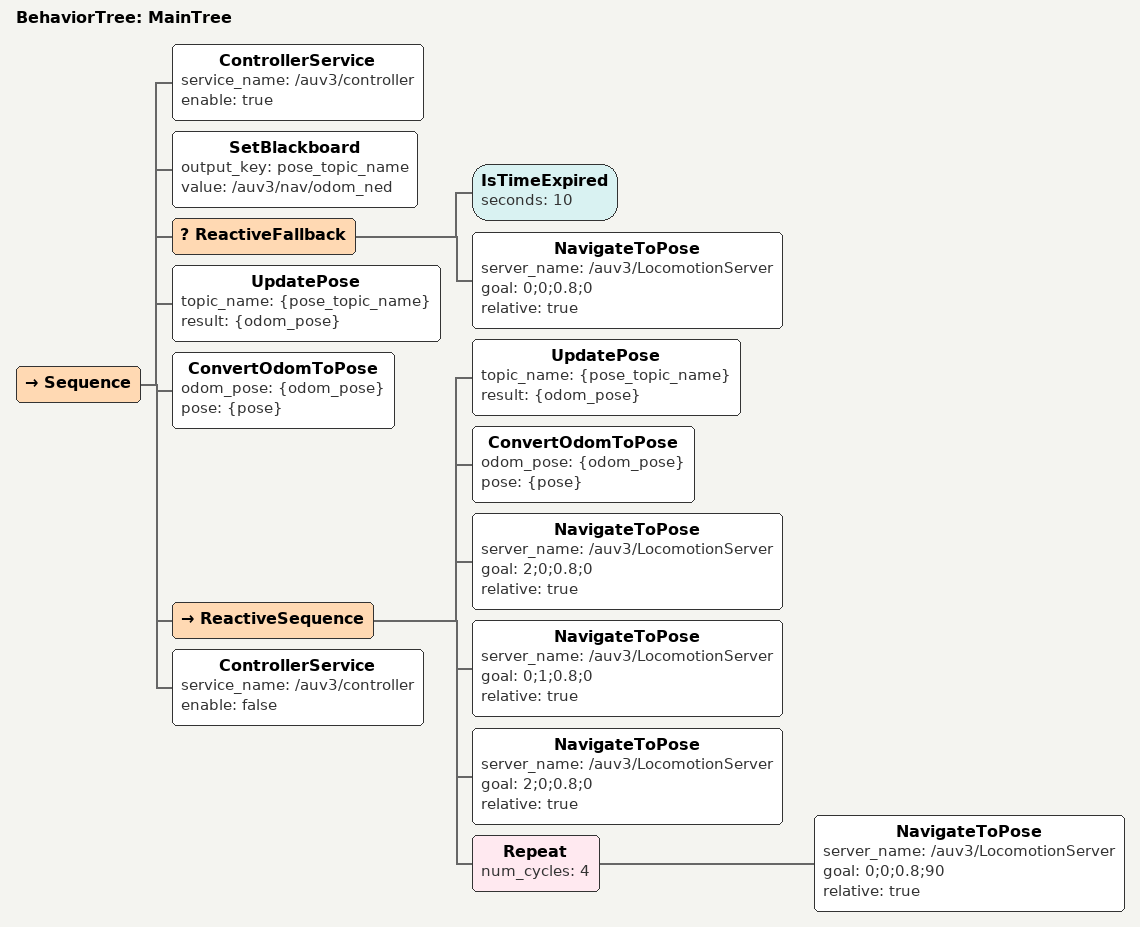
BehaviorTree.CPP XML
<root main_tree_to_execute="MainTree">
  <BehaviorTree ID="MainTree">
    <Sequence>
      <ControllerService service_name="/auv3/controller" enable="true"/>
      <SetBlackboard output_key="pose_topic_name" value="/auv3/nav/odom_ned"/>

      <ReactiveFallback>
        <IsTimeExpired seconds="10"/>
        <NavigateToPose server_name="/auv3/LocomotionServer" goal="0;0;0.8;0" relative="true"/>
      </ReactiveFallback>

      <UpdatePose topic_name="{pose_topic_name}" result="{odom_pose}"/>
      <ConvertOdomToPose odom_pose="{odom_pose}" pose="{pose}" />

      <ReactiveSequence>
        <UpdatePose topic_name="{pose_topic_name}" result="{odom_pose}"/>
        <ConvertOdomToPose odom_pose="{odom_pose}" pose="{pose}" />
        <NavigateToPose server_name="/auv3/LocomotionServer" goal="2;0;0.8;0" relative="true"/>
        <NavigateToPose server_name="/auv3/LocomotionServer" goal="0;1;0.8;0" relative="true"/>
        <NavigateToPose server_name="/auv3/LocomotionServer" goal="2;0;0.8;0" relative="true"/>
        <Repeat num_cycles="4">
          <NavigateToPose server_name="/auv3/LocomotionServer" goal="0;0;0.8;90" relative="true"/>
        </Repeat>
      </ReactiveSequence>
      <ControllerService service_name="/auv3/controller" enable="false" />
    </Sequence>
  </BehaviorTree>

</root>
